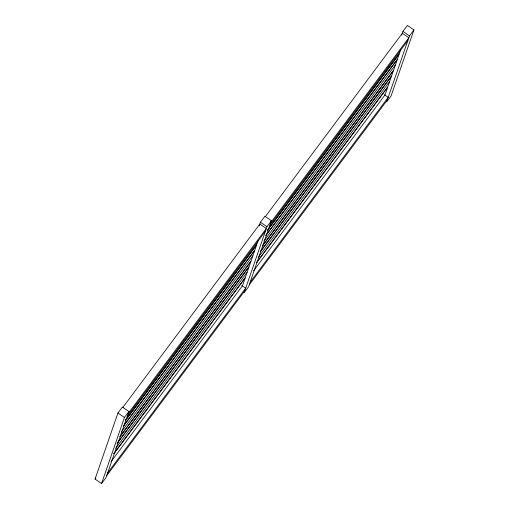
<?xml version="1.0" encoding="UTF-8"?>
<svg xmlns="http://www.w3.org/2000/svg" width="509" height="509" viewBox="0 0 509 509"><rect width="100%" height="100%" fill="white"/><g stroke="black" fill="none" stroke-linecap="round" stroke-linejoin="round"><path stroke-width="0.76" d="M95.056 479.071L117.935 413.003L122.389 407.035L128.904 411.514L106.025 477.588L101.571 483.55L95.056 479.071L95.947 477.881M101.571 483.55L124.45 417.475L128.904 411.514M259.157 225.958L260.455 222.204L264.909 216.242L271.424 220.721L248.545 286.796L244.091 292.758L266.971 226.683L271.424 220.721M247.107 272.391L245.281 277.672L113.857 453.608M252.827 255.874L251.001 261.149L120.048 436.455M258.095 240.674L256.721 244.632L125.297 420.574M401.677 35.166L402.975 31.412L407.429 25.45L413.944 29.929L391.065 95.997L386.611 101.965L409.49 35.891L413.944 29.929M389.633 81.599L387.807 86.874L256.854 262.18M395.353 65.082L393.527 70.357L262.574 245.662M400.615 49.882L399.247 53.839L267.817 229.782M122.701 407.601L259.819 224.043L266.334 228.522L128.268 413.353M265.221 216.809L402.345 33.25L408.854 37.73L270.788 222.56M127.314 416.108L265.38 231.271M269.834 225.309L407.906 40.478M125.691 420.167L256.644 244.861L254.818 250.142L123.865 425.441M267.263 230.647L399.164 54.069L397.338 59.349L265.914 235.285M123.312 426.307L254.735 250.371L252.909 255.645L121.403 431.817M265.832 235.514L397.255 59.578L395.429 64.853L263.923 241.018M119.971 436.684L250.924 261.384L249.098 266.659L117.668 442.595M262.491 245.892L393.444 70.586L391.618 75.866L260.194 251.802M117.115 443.46L249.016 266.888L247.189 272.162L115.683 448.334M261.06 250.765L391.536 76.096L389.709 81.37L258.203 257.541M113.774 453.837L245.204 277.901L242.5 285.702L111.077 461.638M256.771 262.409L387.724 87.103L385.027 94.903L253.597 270.845M107.609 473.001L245.682 288.17L241.769 285.479M250.135 282.209L388.202 97.372L384.295 94.687M106.655 475.75L244.727 290.919M249.181 284.957L387.247 100.127M402.975 31.412L409.49 35.891M260.455 222.204L266.971 226.683M117.935 413.003L124.45 417.475"/></g></svg>
